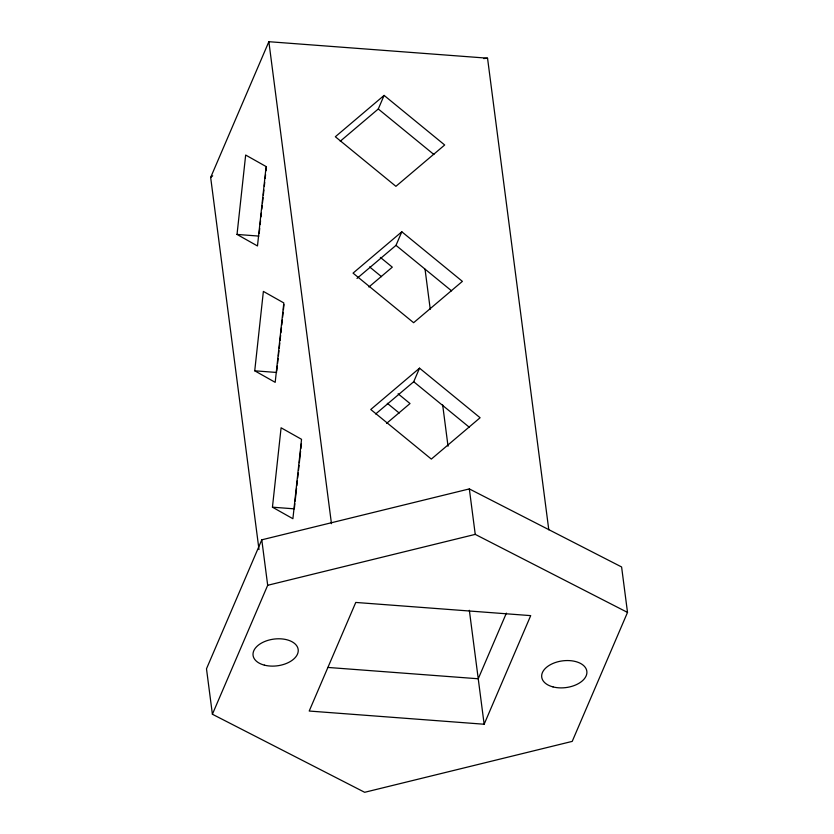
<?xml version="1.0" encoding="UTF-8"?>
<svg xmlns="http://www.w3.org/2000/svg" width="834" height="834" viewBox="0 0 834 834"><rect width="100%" height="100%" fill="white"/><g stroke="black" fill="none" stroke-linecap="round" stroke-linejoin="round"><path stroke-width="1.25" d="M237.023 234.437L245.665 155.041L266.119 166.56L257.477 245.957L237.023 234.437L258.884 236.085M259.166 233.52L259.728 228.401M260.145 224.554L260.562 220.718M260.979 216.871L261.396 213.035M261.813 209.188L262.23 205.352M262.512 202.787L263.075 197.668M263.356 195.104L263.909 189.985M264.326 186.138L264.743 182.292M265.16 178.455L265.587 174.608M266.004 170.772L266.421 166.925M254.735 370.807L263.377 291.41L283.831 302.94L275.189 382.337L254.735 370.807L276.607 372.464M276.742 371.182L277.295 366.053M277.576 363.499L278.139 358.37M278.41 355.816L278.973 350.687M279.254 348.132L279.807 343.003M280.088 340.449L280.641 335.32M280.922 332.766L281.485 327.637M281.756 325.083L282.319 319.954M282.601 317.4L283.153 312.27M283.435 309.706L283.987 304.587M272.447 507.187L281.089 427.79L301.543 439.309L292.901 518.717L272.447 507.187L294.319 508.844L294.871 503.715M295.153 501.151L296.55 488.349M296.821 485.784L297.384 480.665M297.665 478.101L298.218 472.982M298.499 470.418L299.052 465.299M299.333 462.734L300.584 451.215M300.865 448.65L301.428 443.532M258.999 549.585L210.658 177.454L268.861 41.7L487.546 58.192L548.793 529.819M340.251 141.227L378.282 108.983L384.109 95.41L444.678 144.991L395.91 186.326L335.341 136.745L384.109 95.41M261.782 539.827L206.488 668.795L212.399 714.248L364.666 792.3L572.218 741.384L627.512 612.417L621.601 566.964L469.333 488.912L261.782 539.827L267.683 585.291L212.399 714.248M356.983 278.431L395.994 245.363L401.821 231.779L462.39 281.371L413.622 322.706L353.053 273.125L401.821 231.779M375.675 413.977L413.716 381.732L419.533 368.159L480.103 417.74L431.334 459.086L370.765 409.494L419.533 368.159M506.384 613.136L478.236 678.772L327.918 667.44M484.147 724.235L530.705 615.628L355.764 602.44L309.206 711.037L484.147 724.235L469.344 610.3M368.889 287.011L392.303 267.161L380.387 257.414M386.601 423.38L410.015 403.541L398.099 393.784M210.658 177.454L212.701 175.838M267.683 585.291L475.244 534.375L627.512 612.417M483.678 58.568L487.546 58.192M378.282 108.983L433.899 154.498M395.994 245.363L451.611 290.878M369.598 266.922L381.513 276.679M413.716 381.732L469.323 427.258M387.31 403.302L399.225 413.049M469.333 488.912L475.244 534.375M425.048 269.246L430.25 309.299M442.666 404.897L448.035 446.232M268.861 41.7L331.463 523.669M552.994 686.903A22.747 13.469 -7.4 0 0 586.907 672.298A22.747 13.469 -7.4 0 0 552.932 663.457A22.747 13.469 -7.4 0 0 552.994 686.903M264.347 665.136A22.747 13.469 -7.4 0 0 298.249 650.53A22.747 13.469 -7.4 0 0 264.274 641.69A22.747 13.469 -7.4 0 0 264.347 665.136"/></g></svg>
